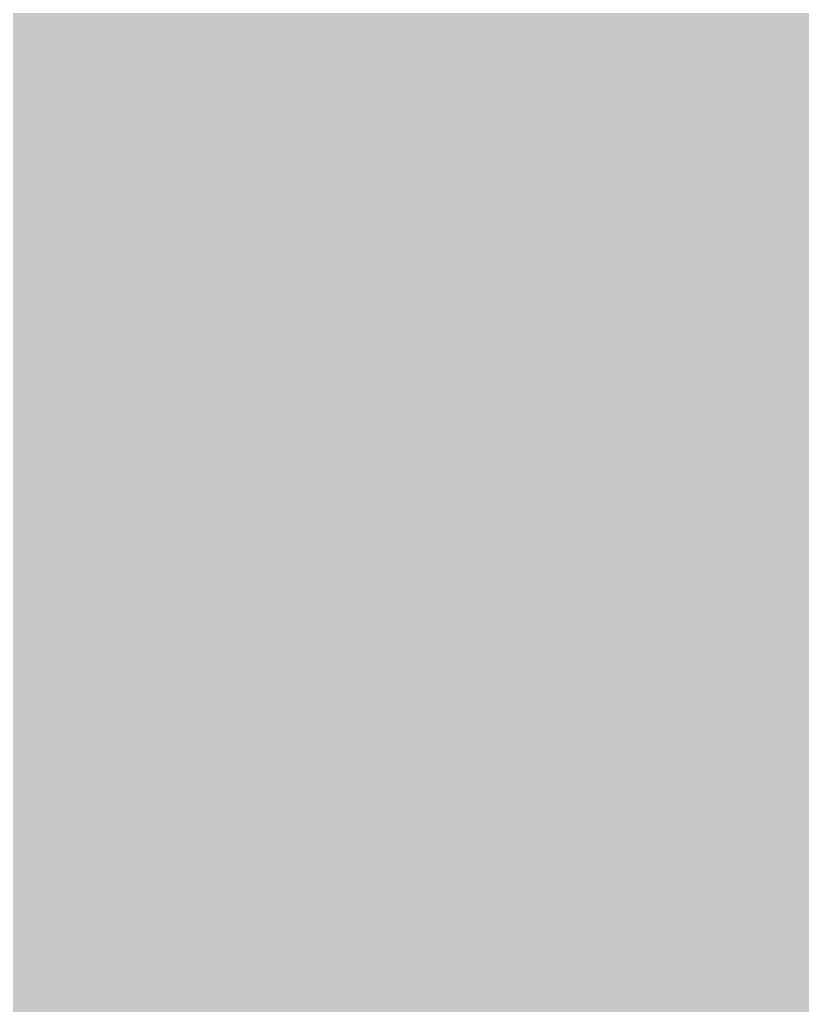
# Model space of a CAD drawing. Header units: inches. Extents: x -10205 to 13964, y -460 to 30702.
# Drawn here: x -2484.3027 to -2484.0942, y 11276.909 to 11277.1716 of the extents above; entities that cross this region are included whole.
import ezdxf

# ---------------------------------------------------------------- set-up
doc = ezdxf.new("R2010")
doc.units = ezdxf.units.IN
doc.header["$MEASUREMENT"] = 0
doc.layers.add('A-FLOR-5', color=192, linetype='Continuous', lineweight=5)

msp = doc.modelspace()

# ---------------------------------------------------------------- hatches: boundary and pattern name
at = {"layer": 'A-FLOR-5'}
h = msp.add_hatch(color=256, dxfattribs=at)
h.paths.add_polyline_path([(-3703.52374, 9897.3894), (-3353.42374, 9897.3894), (-3353.42374, 9954.8019), (-3367.52374, 9954.8019), (-3367.52374, 10010.0894), (-3444.51124, 10010.0894), (-3444.51124, 10009.5894), (-3482.53624, 10009.5894), (-3482.53624, 10010.0894), (-3607.19713, 10010.0894), (-3607.19713, 10002.64206), (-3635.19713, 10002.64206), (-3635.19713, 10010.0894), (-3674.91124, 10010.0894), (-3674.91124, 10009.5894), (-3703.52374, 10009.5894), (-3703.52374, 9899.02281)], flags=0)
h.paths.add_polyline_path([(-3305.42374, 9897.3894), (-3137.12374, 9897.3894), (-3137.12374, 9954.8019), (-3305.42374, 9954.8019), (-3305.42374, 9899.02281)], flags=0)
h.paths.add_polyline_path([(-2897.12374, 9897.3894), (-2637.92374, 9897.3894), (-2637.92374, 9954.8019), (-2897.12374, 9954.8019), (-2897.12374, 9899.02281)], flags=0)
h.paths.add_polyline_path([(-2253.92374, 9897.3894), (-2253.92374, 9954.8019), (-2561.12374, 9954.8019), (-2561.12374, 9897.3894), (-2274.91556, 9897.3894)], flags=0)
h.paths.add_polyline_path([(-1941.22374, 9897.3894), (-1941.22374, 12088.5894), (-2061.92374, 12088.5894), (-2061.92374, 12086.0894), (-2097.82374, 12086.0894), (-2097.82374, 12047.4144), (-2097.32374, 12047.4144), (-2097.32374, 12009.3894), (-2097.82374, 12009.3894), (-2097.82374, 12009.0144), (-2097.32374, 12009.0144), (-2097.32374, 11970.9894), (-2097.82374, 11970.9894), (-2097.82374, 11916.25049), (-2091.44874, 11916.25049), (-2091.44874, 11888.25049), (-2097.82374, 11888.25049), (-2097.82374, 11740.2144), (-2097.32374, 11740.2144), (-2097.32374, 11702.1894), (-2097.82374, 11702.1894), (-2097.82374, 11663.7894), (-2097.32374, 11663.7894), (-2097.32374, 11625.7644), (-2097.82374, 11625.7644), (-2097.82374, 11476.9783), (-2089.44874, 11476.9783), (-2089.44874, 11448.9783), (-2097.82374, 11448.9783), (-2097.82374, 11394.9894), (-2097.32374, 11394.9894), (-2097.32374, 11356.9644), (-2097.82374, 11356.9644), (-2097.82374, 11356.5894), (-2097.32374, 11356.5894), (-2097.32374, 11318.5644), (-2097.82374, 11318.5644), (-2097.82374, 11277.2894), (-2138.91124, 11277.2894), (-2138.91124, 11276.7894), (-2214.96124, 11276.7894), (-2214.96124, 11277.2894), (-2215.52374, 11277.2894), (-2215.52374, 11164.5894), (-2369.12374, 11164.5894), (-2369.12374, 11277.2894), (-2369.31124, 11277.2894), (-2369.31124, 11276.7894), (-2407.33624, 11276.7894), (-2407.33624, 11277.2894), (-2484.32374, 11277.2894), (-2484.32374, 11164.5894), (-2637.92374, 11164.5894), (-2637.92374, 11277.2894), (-2676.51124, 11277.2894), (-2676.51124, 11276.7894), (-2714.53624, 11276.7894), (-2714.53624, 11277.2894), (-2714.72374, 11277.2894), (-2714.72374, 11164.5894), (-2868.32374, 11164.5894), (-2868.32374, 11277.2894), (-2868.51124, 11277.2894), (-2868.51124, 11276.7894), (-2906.53624, 11276.7894), (-2906.53624, 11277.2894), (-2983.52374, 11277.2894), (-2983.52374, 11164.5894), (-3137.12374, 11164.5894), (-3137.12374, 11277.2894), (-3137.31124, 11277.2894), (-3137.31124, 11276.7894), (-3175.33624, 11276.7894), (-3175.33624, 11277.2894), (-3213.92374, 11277.2894), (-3213.92374, 11164.5894), (-3367.52374, 11164.5894), (-3367.52374, 11277.2894), (-3405.92374, 11277.2894), (-3405.92374, 11164.2144), (-3405.42374, 11164.2144), (-3405.42374, 11126.1894), (-3405.92374, 11126.1894), (-3405.92374, 11049.3894), (-2983.52374, 11049.3894), (-2983.52374, 10823.8019), (-2906.53624, 10823.8019), (-2906.53624, 10824.3019), (-2868.51124, 10824.3019), (-2868.51124, 10823.8019), (-2868.32374, 10823.8019), (-2868.32374, 10934.1894), (-2714.72374, 10934.1894), (-2714.72374, 10823.8019), (-2714.53624, 10823.8019), (-2714.53624, 10824.3019), (-2676.51124, 10824.3019), (-2676.51124, 10823.8019), (-2637.92374, 10823.8019), (-2637.92374, 10934.1894), (-2484.32374, 10934.1894), (-2484.32374, 10823.8019), (-2407.33624, 10823.8019), (-2407.33624, 10824.3019), (-2369.31124, 10824.3019), (-2369.31124, 10823.8019), (-2369.12374, 10823.8019), (-2369.12374, 10934.1894), (-2215.52374, 10934.1894), (-2215.52374, 10823.8019), (-2214.96124, 10823.8019), (-2214.96124, 10824.3019), (-2138.91124, 10824.3019), (-2138.91124, 10823.8019), (-2102.72374, 10823.8019), (-2102.72374, 10780.2144), (-2102.22374, 10780.2144), (-2102.22374, 10742.1894), (-2102.72374, 10742.1894), (-2102.72374, 10741.8144), (-2102.22374, 10741.8144), (-2102.22374, 10703.7894), (-2102.72374, 10703.7894), (-2102.72374, 10649.80049), (-2089.44874, 10649.80049), (-2089.44874, 10621.80049), (-2102.72374, 10621.80049), (-2102.72374, 10511.4144), (-2102.22374, 10511.4144), (-2102.22374, 10473.3894), (-2102.72374, 10473.3894), (-2102.72374, 10357.8144), (-2102.22374, 10357.8144), (-2102.22374, 10319.7894), (-2102.72374, 10319.7894), (-2102.72374, 10210.5283), (-2091.44874, 10210.5283), (-2091.44874, 10182.5283), (-2102.72374, 10182.5283), (-2102.72374, 10127.4144), (-2102.22374, 10127.4144), (-2102.22374, 10089.3894), (-2102.72374, 10089.3894), (-2102.72374, 10089.0144), (-2102.22374, 10089.0144), (-2102.22374, 10050.9894), (-2102.72374, 10050.9894), (-2102.72374, 10012.6894), (-2061.92374, 10012.6894), (-2061.92374, 9897.3894), (-1946.22382, 9897.3894)], flags=0)
h.paths.add_polyline_path([(-3606.19944, 10005.9394), (-3606.19944, 10009.9394), (-3598.19944, 10009.9394), (-3598.19944, 10005.9394)], flags=0)

doc.saveas('drawing.dxf')
